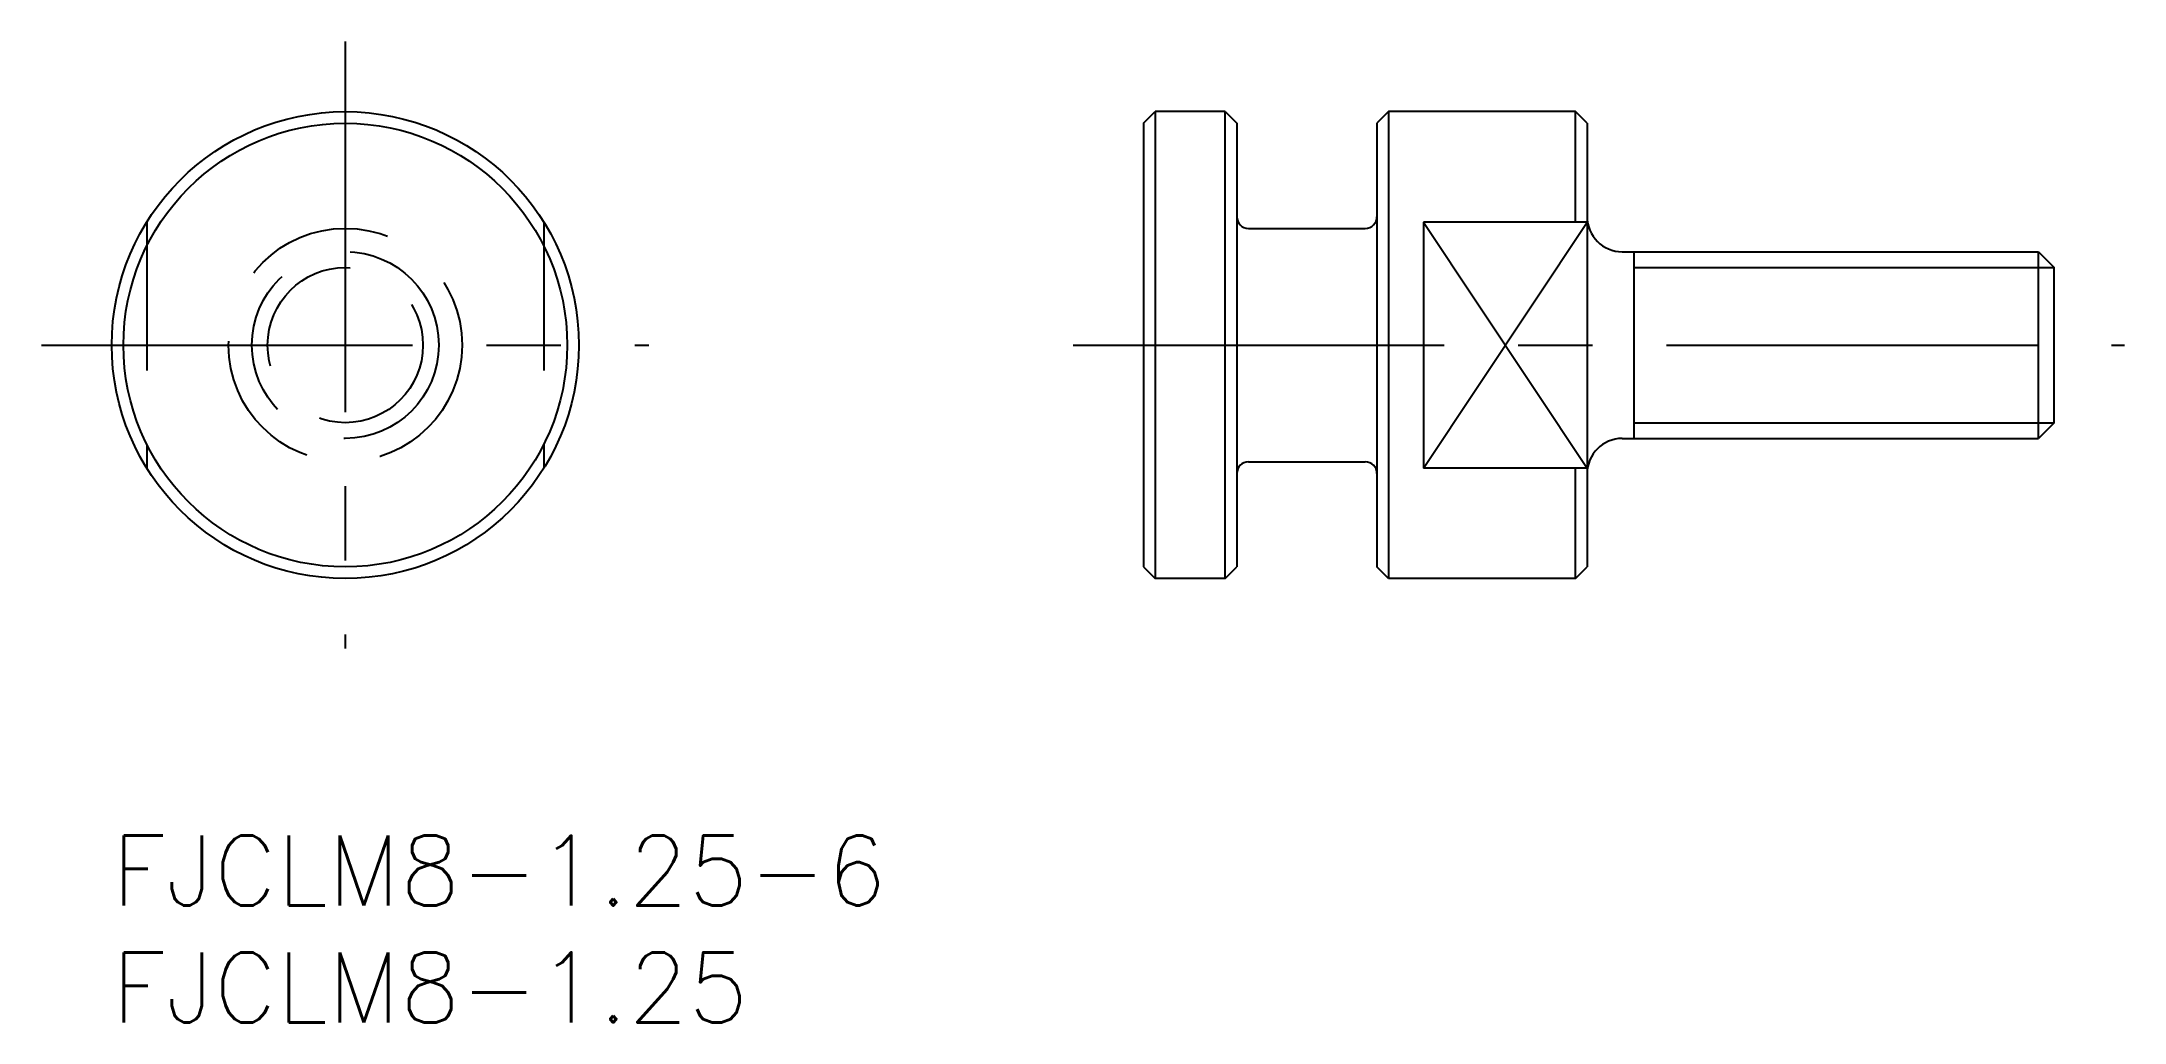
# Model space of a CAD drawing. Extents: x -3 to 86.2, y -8 to 34.
import ezdxf

# ---------------------------------------------------------------- set-up
doc = ezdxf.new("R2010")
doc.units = 0
doc.header["$LTSCALE"] = 0.5
doc.linetypes.add('CENTER', pattern=[50.8, 31.75, -6.35, 6.35, -6.35])
doc.linetypes.add('DASHED', pattern=[19.05, 12.7, -6.35])
for name, color, linetype in [('MSM_CENTER', 1, 'CENTER'), ('MSM_CONTINUOUS', 7, 'CONTINUOUS'), ('MSM_DASHED', 4, 'DASHED'), ('MSM_NARROW', 5, 'CONTINUOUS'), ('MSM_PART_NUMBER', 7, 'CONTINUOUS')]:
    doc.layers.add(name, color=color, linetype=linetype)
doc.styles.get("Standard").update_dxf_attribs({"font": 'txt.shx', "height": 3, "bigfont": 'bigfont.shx'})

# ---------------------------------------------------------------- blocks, each defined once
blk = doc.blocks.new('*U1')
at = {"layer": 'MSM_PART_NUMBER'}
blk.add_text('FJCLM8-1.25-6', height=3, dxfattribs=at).set_placement((0, -3))
blk = doc.blocks.new('*U2')
at = {"layer": 'MSM_PART_NUMBER'}
blk.add_text('FJCLM8-1.25', height=3, dxfattribs=at).set_placement((0, -8))

msp = doc.modelspace()

# ---------------------------------------------------------------- linework, layer by layer
at = {"layer": 'MSM_CENTER'}
for p, q in [((10, 34.013), (10, 8.013)), ((-3, 21.013), (23, 21.013)), ((41.169, 21.013), (86.169, 21.013))]:
    msp.add_line(p, q, dxfattribs=at)
at = {"layer": 'MSM_CONTINUOUS'}
for p, q in [((44.169, 30.513), (44.669, 31.013)), ((44.169, 30.513), (44.169, 11.513)), ((47.669, 31.013), (44.669, 31.013)), ((44.669, 31.013), (44.669, 11.013)), ((47.669, 31.013), (48.169, 30.513)), ((47.669, 11.013), (47.669, 31.013)), ((48.169, 30.513), (48.169, 11.513)), ((54.669, 31.013), (54.169, 30.513)), ((54.169, 30.513), (54.169, 11.513)), ((62.669, 31.013), (54.669, 31.013)), ((54.669, 31.013), (54.669, 11.013)), ((63.169, 30.513), (62.669, 31.013)), ((62.669, 26.28), (62.669, 31.013)), ((63.169, 30.513), (63.169, 11.513)), ((48.669, 26.013), (53.669, 26.013)), ((63.169, 26.28), (56.169, 26.28)), ((56.169, 26.28), (56.169, 15.745)), ((64.669, 25.013), (82.492, 25.013)), ((65.169, 25.013), (65.169, 17.013)), ((82.492, 17.013), (82.492, 25.013)), ((82.492, 25.013), (83.169, 24.336)), ((83.169, 17.689), (83.169, 24.336)), ((64.669, 17.013), (82.492, 17.013)), ((83.169, 17.689), (82.492, 17.013)), ((48.669, 16.013), (53.669, 16.013)), ((63.169, 15.745), (56.169, 15.745)), ((62.669, 11.013), (62.669, 15.745)), ((44.169, 11.513), (44.669, 11.013)), ((47.669, 11.013), (44.669, 11.013)), ((47.669, 11.013), (48.169, 11.513)), ((54.669, 11.013), (54.169, 11.513)), ((62.669, 11.013), (54.669, 11.013)), ((62.669, 11.013), (63.169, 11.513))]:
    msp.add_line(p, q, dxfattribs=at)
for radius in [10, 9.5]:
    msp.add_circle((10, 21.013), radius, dxfattribs=at)
for centre, radius, start, end in [((48.669, 26.513), 0.5, 180, 270), ((53.669, 26.513), 0.5, 270, 0), ((64.669, 26.513), 1.5, 180, 270), ((64.669, 15.513), 1.5, 90, 180), ((48.669, 15.513), 0.5, 90, 180), ((53.669, 15.513), 0.5, 0, 90)]:
    msp.add_arc(centre, radius, start, end, dxfattribs=at)
at = {"layer": 'MSM_DASHED'}
for p, q in [((1.5, 26.28), (1.5, 15.745)), ((18.5, 26.28), (18.5, 15.745))]:
    msp.add_line(p, q, dxfattribs=at)
for radius in [5, 4, 3.324]:
    msp.add_circle((10, 21.013), radius, dxfattribs=at)
at = {"layer": 'MSM_NARROW'}
for p, q in [((56.169, 26.28), (63.169, 15.745)), ((56.169, 15.745), (63.169, 26.28)), ((65.169, 24.336), (83.169, 24.336)), ((65.169, 17.689), (83.169, 17.689))]:
    msp.add_line(p, q, dxfattribs=at)

# ---------------------------------------------------------------- block references
at = {"layer": 'MSM_CONTINUOUS'}
for name in ['*U1', '*U2']:
    msp.add_blockref(name, (0, 0), dxfattribs=at)

doc.saveas('drawing.dxf')
